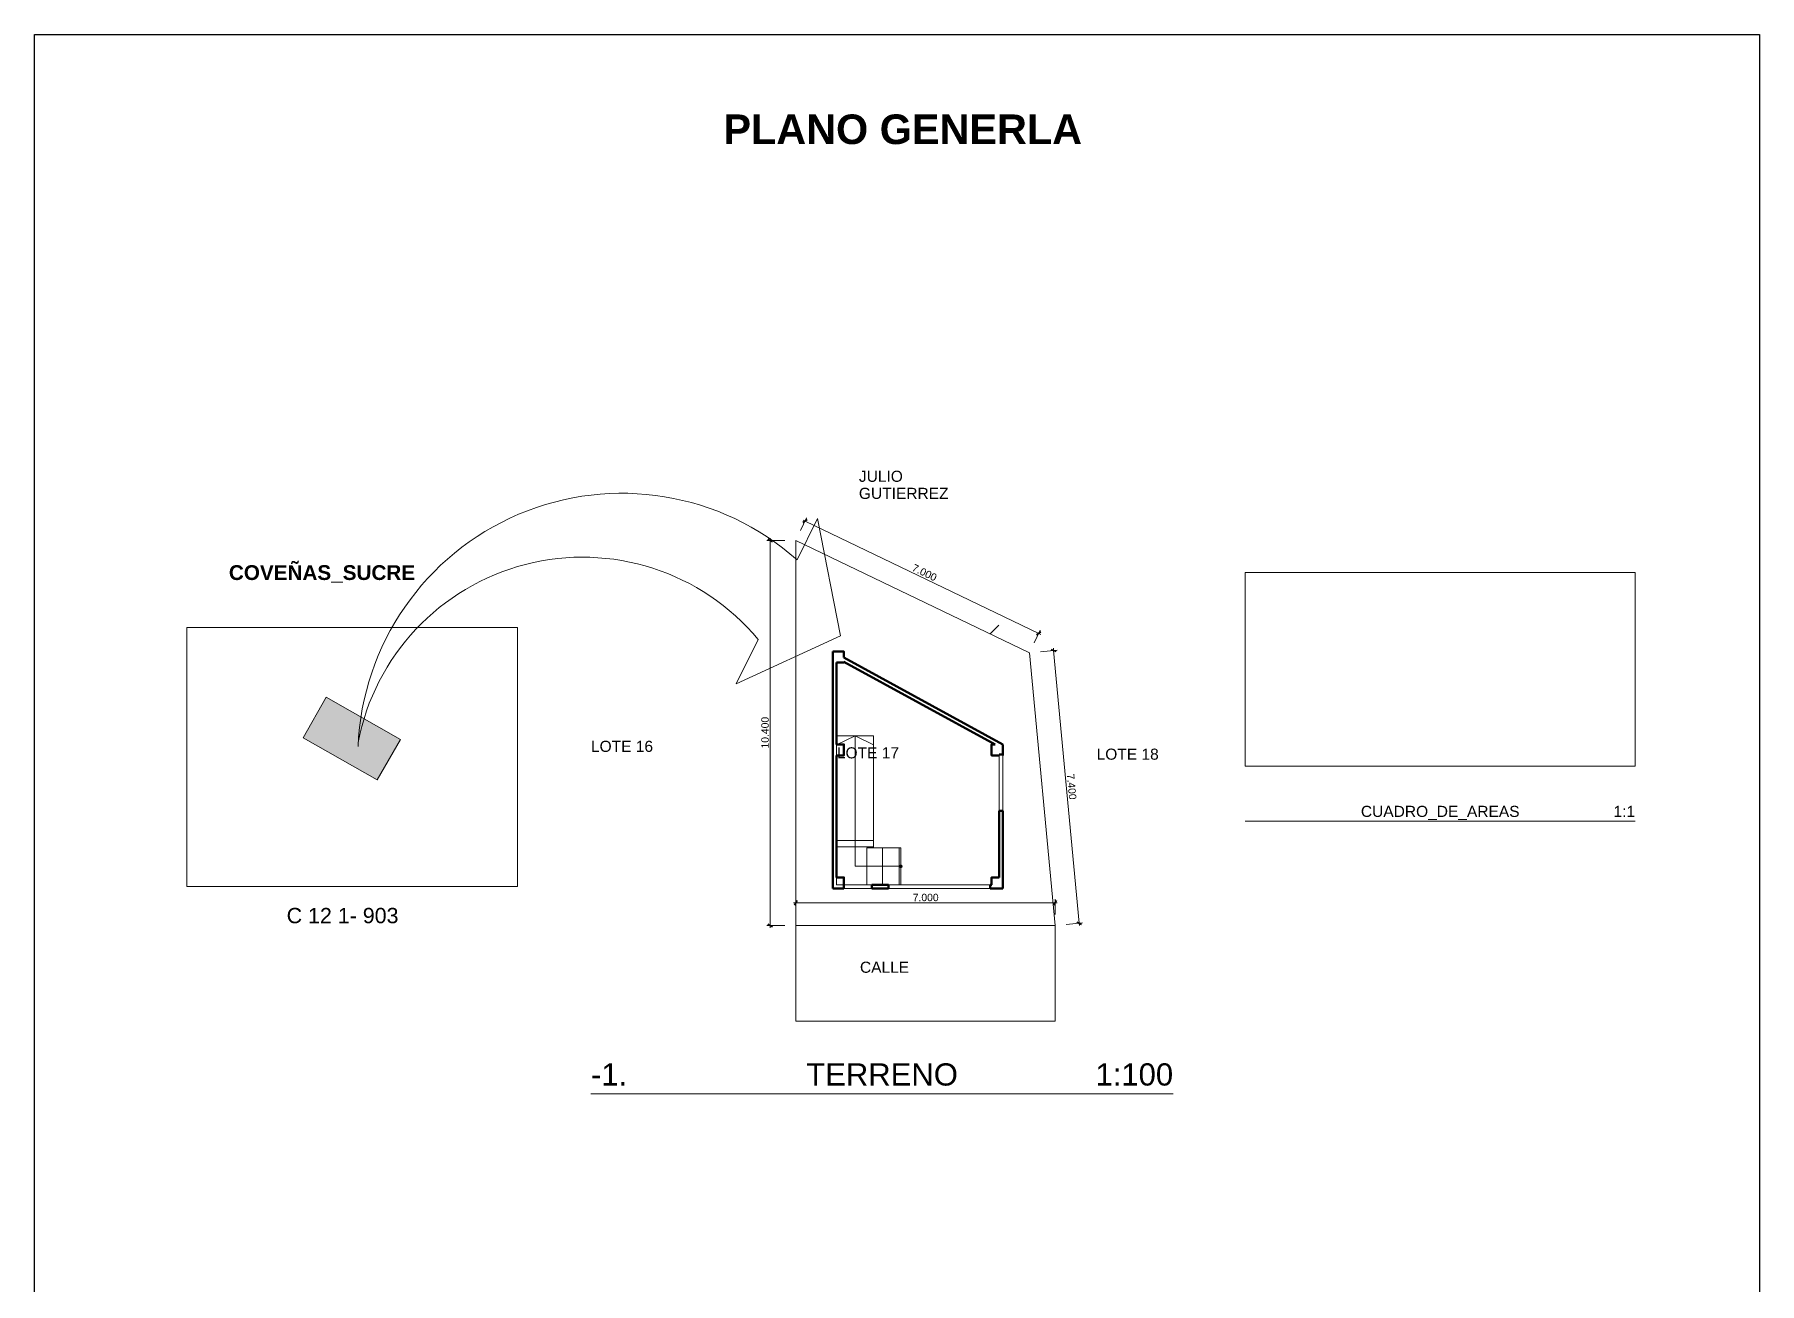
# Model space of a CAD drawing. Header units: metres. Extents: x 0.016 to 0.481, y 0.015 to 0.69.
# Drawn here: x 0.0155 to 0.4814, y 0.3527 to 0.69 of the extents above; entities that cross this region are included whole.
import ezdxf
from ezdxf.enums import TextEntityAlignment as Align
from ezdxf.xclip import XClip

# ---------------------------------------------------------------- set-up
doc = ezdxf.new("R2010")
doc.units = ezdxf.units.M
doc.header["$MEASUREMENT"] = 0
doc.header["$XCLIPFRAME"] = 0
for name, color, linetype, lineweight in [('0_Pluma_Nº__55', 214, 'Continuous', 25), ('CUADRO_DE_AREAS_2_0_Pluma_Nº__1', 7, 'Continuous', 13), ('Dibujo & Figuras_Pluma_Nº__1', 7, 'Continuous', 13), ('Dibujo 2D - General_Pluma_Nº__2', 8, 'Continuous', 15), ('Dibujo 2D - General_Pluma_Nº__20', 1, 'Continuous', 0), ('GENERAL_COTAS_Pluma_Nº__46', 5, 'Continuous', 35), ('Nuevo_0_Pluma_Nº__11', 171, 'Continuous', 18), ('Nuevo_Estructura - Carga_Pluma_Nº__27', 7, 'Continuous', 50), ('Nuevo_Estructura - Escaleras & Barandillas_Pluma_Nº__11', 171, 'Continuous', 18)]:
    doc.layers.add(name, color=color, linetype=linetype, lineweight=lineweight)
for name, color, linetype, lineweight, true_color in [('Anotaciones - Textos_Pluma_Nº__86', 7, 'Continuous', 20, 0x5555ff), ('Dibujo & Figuras_Pluma_Nº__65', 7, 'Continuous', 20, 0x80c2ff), ('GENERAL_COTAS_Pluma_Nº__86', 7, 'Continuous', 20, 0x5555ff), ('Notas - Textos_Pluma_Nº__86', 7, 'Continuous', 20, 0x5555ff), ('Nuevo_Dibujo 2D - General_Pluma_Nº__62', 7, 'Continuous', 20, 0xaaaaaa), ('Nuevo_Estructura - Carga_Pluma_Nº__28', 7, 'Continuous', 50, 0xa80f02), ('Nuevo_Estructura - Carga_Pluma_Nº__87', 7, 'Continuous', 20, 0x6a6a6a), ('Nuevo_Estructura - Carga_Pluma_Nº__89', 7, 'Continuous', 20, 0x71cebe), ('Nuevo_Estructura - Escaleras & Barandillas_Pluma_Nº__71', 171, 'Continuous', 20, 0xaaaaff), ('Nuevo_GENERAL_COTAS_Pluma_Nº__45', 7, 'Continuous', 35, 0x40a5ff), ('Nuevo_GENERAL_COTAS_Pluma_Nº__85', 7, 'Continuous', 20, 0x80c2ff)]:
    doc.layers.add(name, color=color, linetype=linetype, lineweight=lineweight, true_color=true_color)
doc.layers.add('Dibujo & Figuras', color=7, linetype='Continuous')
doc.styles.add('Estilo_Generado_1', font='arial.ttf')
doc.styles.add('Estilo_Generado_2', font='arial.ttf')
picture_1 = doc.add_image_def('image2.jpg', size_in_pixel=(546, 428))
picture_2 = doc.add_image_def('image3.tif', size_in_pixel=(1244, 618))

# ---------------------------------------------------------------- blocks, each defined once
blk = doc.blocks.new('Dibujo_2_2', base_point=(0.4367667466823733, 0.4190136849746695))
at = {"layer": 'CUADRO_DE_AREAS_2_0_Pluma_Nº__1', "color": 7, "lineweight": 13}
image = blk.add_image(picture_2, insert=(0.3425198510783039, 0.4923430051351054), size_in_units=(0.10527374661560701, 0.0522851792767936), dxfattribs=at)
image.set_boundary_path([(-0.5, -0.5), (1243.5, 617.5)])
blk = doc.blocks.new('Título Dibujo Incluido[2]', base_point=(0.3425198510783039, 0.4923430051351054))
at = {"layer": 'Dibujo & Figuras_Pluma_Nº__65', "color": 151, "linetype": 'Continuous', "lineweight": 20, "ltscale": 1000, "true_color": 0x80c2ff}
blk.add_line((0.3425198510783039, 0.4775430051351054), (0.4477935976939109, 0.4775430051351054), dxfattribs=at)
at = {"layer": 'Dibujo & Figuras_Pluma_Nº__65', "color": 151, "lineweight": 20, "true_color": 0x80c2ff, "style": 'Estilo_Generado_1'}
blk.add_attdef('DUMMY_184', text='', height=0.003, dxfattribs=at).set_placement((0.3425198510783039, 0.4823430051351054), align=Align.TOP_LEFT)
blk.add_attdef('AC_DrawingName', text='', height=0.003, dxfattribs=at).set_placement((0.3951567243861074, 0.4816572908493911), align=Align.TOP_CENTER)
blk.add_attdef('AC_DrawingScale', text='', height=0.003, dxfattribs=at).set_placement((0.4477935976939109, 0.4816572908493911), align=Align.TOP_RIGHT)
blk = doc.blocks.new('Dibujo_3_3', base_point=(0.2444159254311434, 0.498163508823967))
at = {"layer": 'Nuevo_Estructura - Escaleras & Barandillas_Pluma_Nº__71', "linetype": 'Continuous', "lineweight": 20, "true_color": 0xaaaaff}
blk.add_hatch(color=161, dxfattribs=at).paths.add_polyline_path([(0.2495009398800278, 0.4656957759051935, 0.9999999999999999), (0.2495009398800278, 0.4649457759051935, 0.9999999999999999)])
at = {"layer": 'Nuevo_0_Pluma_Nº__11', "color": 171, "linetype": 'Continuous', "lineweight": 18, "ltscale": 1000}
for p, q in [((0.2421242487909648, 0.5005959502302619), (0.2321242487909648, 0.5005959502302619)), ((0.2321242487909648, 0.5005959502302619), (0.2321242487909648, 0.4603207759051935)), ((0.2421242487909648, 0.5005959502302619), (0.2321242487909648, 0.5005959502302619)), ((0.2321242487909648, 0.5005959502302619), (0.2321242487909648, 0.4705959502302619)), ((0.2371242487909648, 0.5005959502302619), (0.2321242487909648, 0.4980959502302619)), ((0.2371242487909648, 0.4980959502302619), (0.2371242487909648, 0.5005959502302619)), ((0.2421242487909648, 0.4980959502302619), (0.2371242487909648, 0.5005959502302619)), ((0.2421242487909648, 0.4703207759051935), (0.2421242487909648, 0.5005959502302619)), ((0.2421242487909648, 0.4705959502302619), (0.2421242487909648, 0.5005959502302619)), ((0.2371242487909648, 0.4705959502302619), (0.2371242487909648, 0.4980959502302619)), ((0.2321242487909648, 0.4722725123489783), (0.2421242487909648, 0.4722725123489783)), ((0.2421242487040551, 0.4705959502104917), (0.2321242487909648, 0.4705959502104917)), ((0.2321242487909648, 0.4705959502606983), (0.2321242487909648, 0.4603207759051935)), ((0.2421242488446485, 0.4705959502606983), (0.2321242487909648, 0.4705959502606983)), ((0.2371242487909648, 0.4653207759051935), (0.2371242487909648, 0.4705959502302619)), ((0.2421242488446485, 0.4703207759588772), (0.2421242488446485, 0.4705959502606983)), ((0.2421242488446485, 0.4703207759588772), (0.2403243778086463, 0.4703207759588772)), ((0.2403243778086463, 0.4703207759588772), (0.2403243778086463, 0.4603207759051935)), ((0.2495009398800278, 0.4703207759051935), (0.2421242487909648, 0.4703207759051935)), ((0.2441509399408541, 0.4703207759588772), (0.2421242488446485, 0.4703207759588772)), ((0.2445009398800277, 0.4703207759588772), (0.2441509399408541, 0.4703207759588772)), ((0.2445009398926041, 0.4603207759051935), (0.2445009398926041, 0.4703207758182838)), ((0.249000939945443, 0.4703207759588772), (0.2445009399212853, 0.4703207759588772)), ((0.249000939945443, 0.4603207759051935), (0.249000939945443, 0.4703207759588772)), ((0.2495009398800278, 0.4603207759051935), (0.2495009398800278, 0.4703207759051935)), ((0.2445009398800277, 0.4653207759051935), (0.2371242487909648, 0.4653207759051935)), ((0.2470009398800278, 0.4653207759051935), (0.2445009398800277, 0.4653207759051935)), ((0.2495009398800278, 0.4653207759051935), (0.2470009398800278, 0.4653207759051935)), ((0.2321242487909648, 0.4603207759051935), (0.2495009398800278, 0.4603207759051935)), ((0.2321242487909648, 0.4603207759051935), (0.2403243778086463, 0.4603207759051935)), ((0.2403243778086463, 0.4603207759051935), (0.2441509399408541, 0.4603207759051935)), ((0.2441509399408541, 0.4603207759051935), (0.2445009398800277, 0.4603207759051935)), ((0.2445009399212853, 0.4603207759051935), (0.249000939945443, 0.4603207759051935))]:
    blk.add_line(p, q, dxfattribs=at)
at = {"layer": 'Nuevo_Dibujo 2D - General_Pluma_Nº__62', "color": 253, "linetype": 'Continuous', "lineweight": 20, "ltscale": 1000, "true_color": 0xaaaaaa}
blk.add_line((0.2736560504671178, 0.5280726840538572), (0.2759838968687267, 0.5304005304554662), dxfattribs=at)
at = {"layer": 'Nuevo_Estructura - Carga_Pluma_Nº__27', "color": 7, "linetype": 'Continuous', "lineweight": 50, "ltscale": 1000}
for p, q in [((0.2765176536081685, 0.4955379543354435), (0.2760176536265039, 0.4955380897436999)), ((0.2770176535898332, 0.495537818927187), (0.2765176536081685, 0.4955379543354435)), ((0.2765135292207366, 0.480308501615491), (0.276013529239072, 0.4803086370237475)), ((0.2770135292024012, 0.4803083662072345), (0.2765135292207366, 0.480308501615491)), ((0.2341242487909648, 0.4598207759051935), (0.2341242487909648, 0.4603207759051935)), ((0.2341242487909648, 0.4593207759051935), (0.2341242487909648, 0.4598207759051935)), ((0.241695640785036, 0.4598207759051935), (0.241695640785036, 0.4603207759051935)), ((0.241695640785036, 0.4593207759051935), (0.241695640785036, 0.4598207759051935)), ((0.2461808929540101, 0.4603207759051935), (0.2458108929540101, 0.4603207759051935)), ((0.2461808929540101, 0.4593207759051935), (0.2458108929540101, 0.4593207759051935)), ((0.2461808929540101, 0.4593207759051935), (0.2461808929540101, 0.4603207759051935)), ((0.273657378155241, 0.4603207759051935), (0.274027378155241, 0.4603207759051935)), ((0.273657378155241, 0.4593207759051935), (0.273657378155241, 0.4603207759051935)), ((0.273657378155241, 0.4593207759051935), (0.274027378155241, 0.4593207759051935))]:
    blk.add_line(p, q, dxfattribs=at)
at = {"layer": 'Nuevo_Estructura - Carga_Pluma_Nº__27', "color": 7, "linetype": 'Continuous', "lineweight": 50, "ltscale": 1000, "flags": 128}
for points in [[(0.2311242487909648, 0.5203207759051935), (0.2311242487909648, 0.4982534206850137)], [(0.2321242487909648, 0.4982534201665031), (0.2321242487909648, 0.520320776039304)], [(0.2341242484600607, 0.5205427331169232), (0.2749322572086961, 0.4982534201503553)], [(0.2770183890196339, 0.4982534205929211), (0.234124248867, 0.5216821774377612)], [(0.2311242487909648, 0.4952534206850137), (0.2311242487909648, 0.4623207759051935)], [(0.2321242487909648, 0.4623207759838432), (0.2321242487909648, 0.4952534207279277)], [(0.2760135292390883, 0.4803086370840317), (0.2760086578290653, 0.4623207758926287)], [(0.2770078454161706, 0.4593207759051935), (0.2770135292023952, 0.4803083661852098)], [(0.2461808932529192, 0.4603207759051935), (0.2416956405103007, 0.4603207759051935)], [(0.2416956410750096, 0.4593207759051935), (0.2461808930988082, 0.4593207759051935)], [(0.274007845341887, 0.4603207759051935), (0.2736573780126669, 0.4603207759051935)], [(0.2736573784077735, 0.4593207759051935), (0.2740078455135856, 0.4593207759051935)]]:
    blk.add_lwpolyline(points, dxfattribs=at)
at = {"layer": 'Nuevo_Estructura - Carga_Pluma_Nº__28', "color": 14, "linetype": 'Continuous', "lineweight": 50, "ltscale": 1000, "true_color": 0xa80f02, "flags": 128}
for points in [[(0.2341242490089502, 0.5216821773749835), (0.2341242490089502, 0.5233207758522503), (0.2311242487919745, 0.5233207758522503)], [(0.2311242487909648, 0.5233207759051935), (0.2311242487909648, 0.5221813313620854)], [(0.2311242486035129, 0.5221813314959339), (0.2311242486035129, 0.5203207759065408)], [(0.232124248552236, 0.5203207761922017), (0.2341242488424903, 0.5203207761922017), (0.2341242488424903, 0.520542733354767)], [(0.2311242487909648, 0.4982534204010208), (0.2311242487909648, 0.4952534201783143)], [(0.2321242488652003, 0.4952534201783143), (0.2341242490136712, 0.4952534201783143), (0.2341242490136712, 0.4982534204010208), (0.2321242488652003, 0.4982534204010208)], [(0.2749322552447511, 0.4982534208206087), (0.2740183890018086, 0.4982534208206087), (0.2740183890018086, 0.4952534203431013), (0.2760175770184701, 0.4952534203431013)], [(0.2770175770668681, 0.4952534203684528), (0.2770183893685332, 0.4982534208030657)], [(0.2311242487909648, 0.4623207758744308), (0.2311242487909648, 0.4603207757199715)], [(0.2341242490226538, 0.4603207757199715), (0.2341242490226538, 0.4623207758744308), (0.2321242488681944, 0.4623207758744308)], [(0.2760086579921666, 0.4623207758700373), (0.2740078456174631, 0.4623207758700373), (0.2740078456174631, 0.4603207756754983)], [(0.2311242487275478, 0.460320776295255), (0.2311242487275478, 0.4593207758417766)], [(0.2311242486884106, 0.4593207758026394), (0.2321242478783797, 0.4593207758026394)], [(0.2321242492579699, 0.459320775758923), (0.234124248902577, 0.459320775758923)], [(0.2740078456174631, 0.4593207759051935), (0.2760078451580728, 0.4593207759051935)], [(0.2760078455756041, 0.459320775883078), (0.2770078454829896, 0.459320775883078)]]:
    blk.add_lwpolyline(points, dxfattribs=at)
at = {"layer": 'Nuevo_Estructura - Carga_Pluma_Nº__87', "color": 251, "linetype": 'Continuous', "lineweight": 20, "ltscale": 1000, "true_color": 0x6a6a6a}
for p, q in [((0.2760176534870066, 0.4955380894594663), (0.2760135294335224, 0.480308637083979)), ((0.2770135292587729, 0.4803083661852659), (0.2770176534894414, 0.4955378191978395)), ((0.241695641164222, 0.4603207757540217), (0.2341242484886212, 0.4603207757540217)), ((0.2341242486935498, 0.4593207759051935), (0.2416956410750096, 0.4593207759051935)), ((0.2736573786665881, 0.4603207757540217), (0.2461808932529192, 0.4603207757540217)), ((0.2461808930988082, 0.4593207759051935), (0.2736573784077735, 0.4593207759051935))]:
    blk.add_line(p, q, dxfattribs=at)
at = {"layer": 'Nuevo_Estructura - Carga_Pluma_Nº__89', "color": 123, "linetype": 'Continuous', "lineweight": 20, "ltscale": 1000, "true_color": 0x71cebe, "flags": 128}
blk.add_lwpolyline([(0.2211242487909648, 0.4493207759051935), (0.2211242487909648, 0.5533207759051935), (0.2842154740745594, 0.5229975621537668), (0.2911242487909648, 0.4493207759051935)], close=True, dxfattribs=at)
for points in [[(0.2911242487909648, 0.4234883489806935), (0.2911242487909648, 0.4493207759051935), (0.2211242487909648, 0.4493207759051935), (0.2211242487909648, 0.4234883489806935)], [(0.2211242487909648, 0.4234883489806935), (0.2911242487909648, 0.4234883489806935)]]:
    blk.add_lwpolyline(points, dxfattribs=at)
at = {"layer": 'Nuevo_Estructura - Escaleras & Barandillas_Pluma_Nº__11', "color": 171, "linetype": 'Continuous', "lineweight": 18, "ltscale": 1000, "flags": 128}
blk.add_lwpolyline([(0.2495009398800278, 0.4656957759051935, 0.9999999999999999), (0.2495009398800278, 0.4649457759051935, 0.9999999999999999)], format="xyb", close=True, dxfattribs=at)
at = {"layer": 'Nuevo_GENERAL_COTAS_Pluma_Nº__45', "color": 161, "linetype": 'Continuous', "lineweight": 35, "ltscale": 1000, "true_color": 0x40a5ff}
for p, q in [((0.2242346475664829, 0.5589593539520203), (0.2230427023402524, 0.5581453518480166)), ((0.2148562562554664, 0.5529599321551935), (0.2136062562554664, 0.5536816196551935)), ((0.286133927623847, 0.52782213809659), (0.2873258728500775, 0.5286361402005937)), ((0.2913953775037286, 0.5233084049435216), (0.2900834591366493, 0.5239102380148765)), ((0.2214850925409648, 0.4561046765097538), (0.2207634050409648, 0.4548546765097539)), ((0.2907634050409648, 0.4548546765097539), (0.2914850925409648, 0.4561046765097538)), ((0.2136062562554664, 0.4496816196551935), (0.2148562562554664, 0.4489599321551935)), ((0.2969922338530547, 0.4502334517663032), (0.298304152220134, 0.4496316186949483))]:
    blk.add_line(p, q, dxfattribs=at)
at = {"layer": 'Nuevo_GENERAL_COTAS_Pluma_Nº__85', "color": 151, "linetype": 'Continuous', "lineweight": 20, "ltscale": 1000, "true_color": 0x80c2ff}
for p, q in [((0.2224238150945973, 0.5560246855602047), (0.2240447894232528, 0.5593973246672095)), ((0.2230877533611591, 0.5588171395343836), (0.2236386749533676, 0.5585523529000185)), ((0.2236386749533676, 0.5585523529000185), (0.2867299002369623, 0.5282291391485918)), ((0.2181242487909648, 0.5533207759051935), (0.2132937562554664, 0.5533207759051935)), ((0.2142312562554664, 0.5533207759051935), (0.2142312562554664, 0.5539320259051935)), ((0.2142312562554664, 0.4493207759051935), (0.2142312562554664, 0.5533207759051935)), ((0.285515040378192, 0.525701471808778), (0.2871360147068475, 0.5290741109157828)), ((0.2867299002369623, 0.5282291391485918), (0.2872808218291708, 0.5279643525142267)), ((0.2872023708143664, 0.5232776476152428), (0.2916728235513787, 0.5236968481859103)), ((0.2906823509074133, 0.5242179016899348), (0.290739418320189, 0.523609321479199)), ((0.290739418320189, 0.523609321479199), (0.2976481930365944, 0.4499325352306258)), ((0.2205129987909648, 0.4554796765097539), (0.2211242487909648, 0.4554796765097539)), ((0.2211242487909648, 0.4523207759051935), (0.2211242487909648, 0.4564171765097538)), ((0.2211242487909648, 0.4554796765097539), (0.2911242487909648, 0.4554796765097539)), ((0.2911242487909648, 0.4523207759051935), (0.2911242487909648, 0.4564171765097538)), ((0.2911242487909648, 0.4554796765097539), (0.2917354987909648, 0.4554796765097539)), ((0.2181242487909648, 0.4493207759051935), (0.2132937562554664, 0.4493207759051935)), ((0.2142312562554664, 0.4487095259051935), (0.2142312562554664, 0.4493207759051935)), ((0.2941111455307718, 0.4496008613666694), (0.2985815982677841, 0.450020061937337)), ((0.2976481930365944, 0.4499325352306258), (0.2977052604493701, 0.4493239550198901))]:
    blk.add_line(p, q, dxfattribs=at)
at = {"layer": 'GENERAL_COTAS_Pluma_Nº__46', "color": 5, "linetype": 'Continuous', "lineweight": 35, "char_height": 0.002, "attachment_point": 7, "style": 'Estilo_Generado_1'}
for s, insert, width, rotation in [('\\A1;{\\pql;\\fArial|b0|i0|c0|p34;7.000}', (0.2522756198947415, 0.5452325259597355), 0.00683886, 334.3299017502679), ('\\A1;{\\pql;\\fArial|b0|i0|c0|p34;10.400}', (0.2138312562495059, 0.4971424860244028), 0.00835658, 90), ('\\A1;{\\pql;\\fArial|b0|i0|c0|p34;7.400}', (0.294272814378687, 0.4902127677973208), 0.00683886, 275.35703996510875)]:
    blk.add_mtext(s, dxfattribs=dict(at, insert=insert, width=width, rotation=rotation))
at = {"layer": 'GENERAL_COTAS_Pluma_Nº__46', "color": 5, "linetype": 'Continuous', "lineweight": 35, "insert": (0.2527048188505694, 0.4558796765157143), "char_height": 0.002, "width": 0.00683886, "attachment_point": 7, "style": 'Estilo_Generado_1'}
blk.add_mtext('\\A1;{\\pql;\\fArial|b0|i0|c0|p34;7.000}', dxfattribs=at)
at = {"layer": 'GENERAL_COTAS_Pluma_Nº__86', "color": 173, "linetype": 'Continuous', "lineweight": 20, "true_color": 0x5555ff, "insert": (0.2381623902715121, 0.5721529543815264), "char_height": 0.003, "width": 0.02968394361651383, "attachment_point": 1, "line_spacing_factor": 0.923712540657347, "style": 'Estilo_Generado_1'}
blk.add_mtext('\\A1;{\\pql;\\fArial|b0|i0|c0|p34;JULIO GUTIERREZ}', dxfattribs=at)
at = {"layer": 'GENERAL_COTAS_Pluma_Nº__86', "color": 173, "linetype": 'Continuous', "lineweight": 20, "true_color": 0x5555ff, "char_height": 0.003, "attachment_point": 1, "style": 'Estilo_Generado_1'}
for s, insert in [('\\A1;{\\pql;\\fArial|b0|i0|c0|p34;LOTE 16}', (0.1658056973522729, 0.4992183962806244)), ('\\A1;{\\pql;\\fArial|b0|i0|c0|p34;LOTE 1\\fArial|b0|i0|c0|p34;7}', (0.2322256702628587, 0.4974660484447369)), ('\\A1;{\\pql;\\fArial|b0|i0|c0|p34;LOTE 1\\fArial|b0|i0|c0|p34;8}', (0.302364034444723, 0.4971064887752433)), ('\\A1;{\\pql;\\fArial|b0|i0|c0|p34;CALLE}', (0.2384503165834025, 0.4395655542422828))]:
    blk.add_mtext(s, dxfattribs=dict(at, insert=insert))
blk = doc.blocks.new('Título Dibujo Incluido[3]', base_point=(0.1658056973522729, 0.4234883489806935))
at = {"layer": 'Dibujo & Figuras_Pluma_Nº__1', "color": 7, "linetype": 'Continuous', "lineweight": 13, "ltscale": 1000}
blk.add_line((0.1658056973522729, 0.4038883489806935), (0.323026153510014, 0.4038883489806935), dxfattribs=at)
at = {"layer": 'Dibujo & Figuras_Pluma_Nº__1', "color": 7, "lineweight": 13, "style": 'Estilo_Generado_2'}
blk.add_attdef('AC_DrawingNumber', text='', height=0.006, dxfattribs=at).set_placement((0.1658056973522729, 0.4121169204092649), align=Align.TOP_LEFT)
blk.add_attdef('AC_DrawingName', text='', height=0.006, dxfattribs=at).set_placement((0.2444159254311435, 0.4121169204092649), align=Align.TOP_CENTER)
blk.add_attdef('AC_DrawingScale', text='', height=0.006, dxfattribs=at).set_placement((0.323026153510014, 0.4121169204092649), align=Align.TOP_RIGHT)

msp = doc.modelspace()

# ---------------------------------------------------------------- hatches: boundary and pattern name
at = {"layer": 'Dibujo 2D - General_Pluma_Nº__20', "linetype": 'Continuous', "lineweight": 0, "ltscale": 1000}
msp.add_hatch(color=1, dxfattribs=at).paths.add_polyline_path([(0.1081028006935463, 0.4886386727731146), (0.1143461450835453, 0.4996025946287225), (0.09432201511623106, 0.5110052241934433), (0.0880786707262321, 0.5000413023378354)])

# ---------------------------------------------------------------- linework, layer by layer
at = {"layer": '0_Pluma_Nº__55', "color": 214, "linetype": 'Continuous', "lineweight": 25, "ltscale": 1000}
for p, q in [((0.01552747068394473, 0.01537234977970628), (0.01552747068394473, 0.6899520532184223)), ((0.01552747068394473, 0.6899520532184223), (0.4813810540658491, 0.6899520532184223)), ((0.4813810540658491, 0.6899520532184223), (0.4813810540658491, 0.01537234977970626))]:
    msp.add_line(p, q, dxfattribs=at)
at = {"layer": 'Dibujo 2D - General_Pluma_Nº__2', "color": 8, "linetype": 'Continuous', "lineweight": 15, "ltscale": 1000, "flags": 128}
msp.add_lwpolyline([(0.1081028006935463, 0.4886386727731146), (0.1143461450835453, 0.4996025946287225), (0.09432201511623106, 0.5110052241934433), (0.0880786707262321, 0.5000413023378354)], close=True, dxfattribs=at)
at = {"layer": 'Dibujo 2D - General_Pluma_Nº__20', "color": 1, "linetype": 'Continuous', "lineweight": 0, "ltscale": 1000}
for p, q in [((0.2270003086688148, 0.5592064429367511), (0.2215130480757122, 0.5480471349731801)), ((0.2331676825912156, 0.5275412591733106), (0.2270003086688148, 0.5592064429367511)), ((0.2050636894940861, 0.5145944758364309), (0.2331676825912156, 0.5275412591733106)), ((0.2109593106917703, 0.5265842567963901), (0.2050636894940861, 0.5145944758364309))]:
    msp.add_line(p, q, dxfattribs=at)
for centre, radius, start, end in [((0.1741417143052271, 0.4947839374081968), 0.07128121406121775, 48.35067895432398, 177.6841359940329), ((0.1635270457357898, 0.4870833209432985), 0.06172636140357205, 39.7870655163518, 169.1205225560608)]:
    msp.add_arc(centre, radius, start, end, dxfattribs=at)

# ---------------------------------------------------------------- block references
at = {"layer": 'Dibujo & Figuras', "color": 151, "linetype": 'Continuous', "lineweight": 20, "ltscale": 1000, "true_color": 0x80c2ff}
ref = msp.add_blockref('Dibujo_3_3', (0.2444159254311434, 0.498163508823967), dxfattribs=at)
XClip(ref).set_block_clipping_path([(0.1658056973522729, 0.4234883489806935), (0.323026153510014, 0.5728386686672406)])
ref = msp.add_blockref('Dibujo_2_2', (0.4367667466823733, 0.4190136849746695), dxfattribs=at)
XClip(ref).set_block_clipping_path([(0.3425198510783039, 0.4923430051351054), (0.4477935976939109, 0.544628184411899)])
at = {"layer": 'Dibujo & Figuras_Pluma_Nº__1', "color": 7, "lineweight": 13}
msp.add_blockref('Título Dibujo Incluido[3]', (0.1658056973522729, 0.4234883489806935), dxfattribs=at).add_auto_attribs({'AC_DrawingName': 'TERRENO', 'AC_DrawingNumber': '-1.', 'AC_DrawingScale': '1:100'})
at = {"layer": 'Dibujo & Figuras_Pluma_Nº__65', "color": 151, "lineweight": 20, "true_color": 0x80c2ff}
msp.add_blockref('Título Dibujo Incluido[2]', (0.3425198510783039, 0.4923430051351054), dxfattribs=at).add_auto_attribs({'AC_DrawingName': 'CUADRO_DE_AREAS', 'AC_DrawingScale': '1:1'})

# ---------------------------------------------------------------- texts
at = {"layer": 'Anotaciones - Textos_Pluma_Nº__86', "color": 173, "linetype": 'Continuous', "lineweight": 20, "true_color": 0x5555ff, "insert": (0.09872691866667666, 0.4540941028658024), "char_height": 0.004137505408046985, "attachment_point": 2, "style": 'Estilo_Generado_1'}
msp.add_mtext('\\A1;{\\pqc;\\fArial|b0|i0|c0|p34;C 12 1- 903}', dxfattribs=at)
at = {"layer": 'Notas - Textos_Pluma_Nº__86', "color": 173, "linetype": 'Continuous', "lineweight": 20, "true_color": 0x5555ff, "attachment_point": 2, "style": 'Estilo_Generado_2'}
for s, insert, char_height in [('\\A1;{\\pqc;\\fArial|b1|i0|c0|p34;PLANO GENERLA}', (0.25, 0.6683594916593892), 0.008000000000000002), ('\\A1;{\\pqc;\\fArial|b1|i0|c0|p34;COVEÑAS_SUCRE}', (0.09317110411211699, 0.5466425271511695), 0.004000000000000001)]:
    msp.add_mtext(s, dxfattribs=dict(at, insert=insert, char_height=char_height))

# ---------------------------------------------------------------- pictures from other files: only their frames are drawn
at = {"layer": 'Dibujo & Figuras', "linetype": 'Continuous', "lineweight": 0}
image = msp.add_image(picture_1, insert=(0.05667528424170443, 0.4598574331782551), size_in_units=(0.08929906542056075, 0.07000000000000005), dxfattribs=at)
image.set_boundary_path([(-0.5, -0.5), (545.5, 427.5)])

doc.saveas('drawing.dxf')
